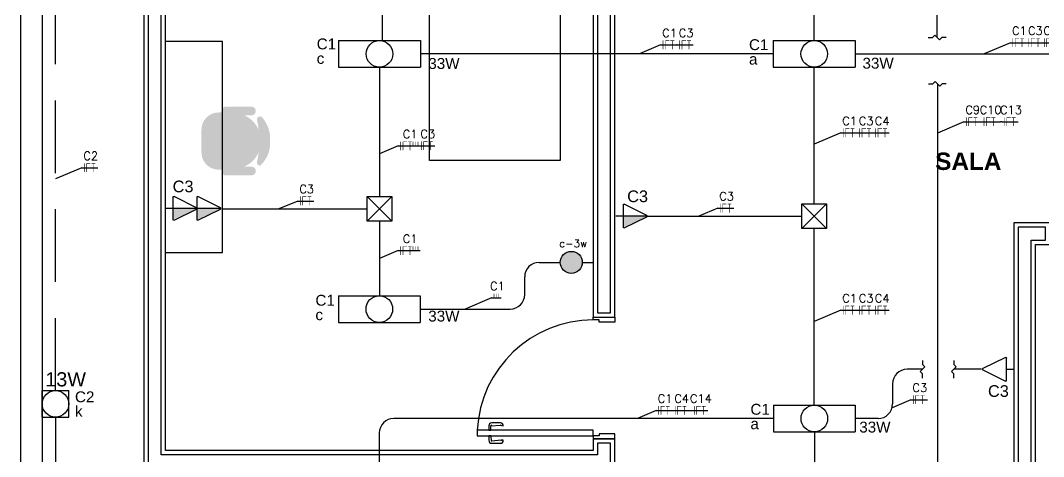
# Model space of a CAD drawing. Header units: millimetres. Extents: x 919107448 to 1838457809, y 576475876 to 1049404419.
# Drawn here: x 919228621 to 919229326, y 576496888 to 576497189 of the extents above; entities that cross this region are included whole.
import ezdxf
from ezdxf.enums import TextEntityAlignment as Align

# ---------------------------------------------------------------- set-up
doc = ezdxf.new("R2010")
doc.units = ezdxf.units.MM
for name, pattern in [('ACAD_ISO08W100', [36, 24, -3, 6, -3]), ('ACAD_ISO12W100', [21, 12, -3, 0, -3, 0, -3]), ('DASHED', [0.75, 0.5, -0.25])]:
    doc.linetypes.add(name, pattern=pattern)
for name, color, linetype in [('3', 6, 'Continuous'), ('Arquitetura', 253, 'Continuous'), ('AZUL-SELO', 152, 'Continuous'), ('ENE-CAIXAS', 3, 'Continuous'), ('ENE-CIRCUITOS', 2, 'Continuous'), ('ENE-ELETRO_APARENTE', 4, 'ACAD_ISO08W100'), ('ENE-ELETRO_EMBUTIDO', 4, 'Continuous'), ('ENE-ELETRO_PISO', 4, 'DASHED'), ('ENE-ELETRO_TETO', 4, 'ACAD_ISO12W100'), ('ENE-FIAÇÃO', 2, 'Continuous'), ('ENE-INTERRUPTORES', 3, 'Continuous'), ('ENE-LUMINÁRIAS', 2, 'Continuous'), ('ENE-TABELAS', 1, 'Continuous'), ('ENE-TOMADAS', 3, 'Continuous')]:
    doc.layers.add(name, color=color, linetype=linetype)
doc.styles.add('Arial', font='arial.ttf')
doc.styles.add('R100', font='sasb____.pfb', dxfattribs={"height": 3})
doc.styles.add('SIMPLEX', font='simplex.shx')
doc.styles.get("Standard").update_dxf_attribs({"font": 'arial.ttf'})

# ---------------------------------------------------------------- blocks, each defined once
blk = doc.blocks.new('P80')
at = {"layer": 'Arquitetura'}
for points in [[(10, 0), (14, 0), (14, 80), (10, 80)], [(8, -15), (11.5, -15), (11.5, -4), (10, -4), (10, 0), (8, 0)], [(92, -15), (88.5, -15), (88.5, -4), (90, -4), (90, 0), (92, 0)]]:
    blk.add_lwpolyline(points, close=True, dxfattribs=at)
for points in [[(5, 70), (5, 64, 0.414214), (7, 62), (7, 63.5, -0.414214), (6.5, 64), (6.5, 70, -0.414214), (7, 70.5), (10, 70.5), (10, 72), (7, 72, 0.414214)], [(17.5, 64, -0.414214), (17, 63.5), (17, 62, 0.414214), (19, 64), (19, 70, 0.414214), (17, 72), (14, 72), (14, 70.5), (17, 70.5, -0.414214), (17.5, 70)]]:
    blk.add_lwpolyline(points, format="xyb", close=True, dxfattribs=at)
at = {"layer": 'Arquitetura', "linetype": 'Continuous'}
blk.add_arc((9.91, 0.01), 80.09, 359.99015, 87.07225, dxfattribs=at)
blk = doc.blocks.new('Cama1')
at = {"layer": 'Arquitetura'}
for p, q in [((919228827.85, 576497275.45), (919228827.85, 576497212.7)), ((919228894.91, 576497275.45), (919228827.85, 576497275.45)), ((919228894.91, 576497212.7), (919228894.91, 576497275.45)), ((919228827.85, 576497212.7), (919228894.91, 576497212.7))]:
    blk.add_line(p, q, dxfattribs=at)
at = {"layer": 'Arquitetura', "ltscale": 0.5}
for points in [[(919228900.21, 576497282.07), (919229006.58, 576497282.07), (919229006.58, 576497057.53), (919228900.21, 576497057.53)], [(919228994.76, 576497252.53), (919228912.03, 576497252.53), (919228912.03, 576497193.44), (919228994.76, 576497193.44)]]:
    blk.add_lwpolyline(points, close=True, dxfattribs=at)
blk.add_lwpolyline([(919228912.03, 576497217.07), (919228906.12, 576497217.07), (919228906.12, 576497276.17), (919229000.67, 576497276.17), (919229000.67, 576497217.07), (919228994.76, 576497217.07)], dxfattribs=at)
blk = doc.blocks.new('*U88')
h = blk.add_hatch(color=3)
edge = h.paths.add_edge_path()
edge.add_arc((2279.4193, 1294.5724), 0.1004, 0, 360)
at = {"color": 3}
blk.add_line((2279.4193, 1294.472), (2279.4193, 1294.372), dxfattribs=at)
blk.add_circle((2279.4193, 1294.5724), 0.1004, dxfattribs=at)
blk = doc.blocks.new('escrivaninha')
at = {"layer": 'Arquitetura'}
h = blk.add_hatch(color=252, dxfattribs=at)
h.paths.add_polyline_path([(919228976.41, 576496697.83), (919228974.87, 576496697.83, -0.103844), (919228974.43, 576496697.09), (919228974.43, 576496670.31, -0.100908), (919228974.87, 576496669.59), (919228976.41, 576496669.59, 0.414063), (919228984.88, 576496678.07), (919228984.88, 576496689.36, 0.414362)])
h.paths.add_polyline_path([(919228963.7, 576496696.4, 0.172773), (919228956.66, 576496689.41, 0.04759), (919228956.64, 576496683.69, 0.048723), (919228956.64, 576496678, 0.172968), (919228963.67, 576496670.99), (919228972.88, 576496670.99, -0.208359), (919228974.43, 576496670.31), (919228974.43, 576496697.09, -0.209818), (919228972.88, 576496696.4)])
h.paths.add_polyline_path([(919228963.67, 576496670.99), (919228960.17, 576496670.99, 0.414214), (919228958.06, 576496668.87, 0.415578), (919228960.18, 576496666.74), (919228972.88, 576496666.74, 0.208106), (919228974.43, 576496667.42), (919228974.43, 576496670.31, 0.208359), (919228972.88, 576496670.99)])
h.paths.add_polyline_path([(919228960.17, 576496700.64, 0.41348), (919228958.04, 576496698.52, 0.414214), (919228960.17, 576496696.4), (919228972.88, 576496696.4, 0.209818), (919228974.43, 576496697.09), (919228974.43, 576496699.95, 0.211411), (919228972.87, 576496700.64)])
h.paths.add_polyline_path([(919228951.91, 576496690.12, 0.101539), (919228951.02, 576496683.69, 0.103608), (919228951.88, 576496677.24, 0.103615), (919228955.25, 576496671.68, 0.102701), (919228955.88, 576496671.53, 0.102702), (919228956.52, 576496671.64, 0.102694), (919228957.06, 576496672, 0.102682), (919228957.41, 576496672.54, 0.102673), (919228957.52, 576496673.18, 0.102674), (919228957.37, 576496673.8, -0.085285), (919228956.64, 576496683.69, -0.082824), (919228957.37, 576496693.57, 0.104413), (919228957.54, 576496694.21, 0.104411), (919228957.43, 576496694.85, 0.10442), (919228957.07, 576496695.4, 0.104433), (919228956.53, 576496695.75, 0.104441), (919228955.88, 576496695.86, 0.10444), (919228955.25, 576496695.69, 0.101547)])
for p, q in [((919229002.68, 576496738.83), (919228974.43, 576496738.83)), ((919228974.43, 576496738.83), (919228974.43, 576496634.33)), ((919229002.68, 576496634.33), (919228974.43, 576496634.33))]:
    blk.add_line(p, q, dxfattribs=at)
blk = doc.blocks.new('*U97')
at = {"layer": 'ENE-TOMADAS'}
h = blk.add_hatch(color=256, dxfattribs=at)
h.dxf.hatch_style = 1
h.paths.add_polyline_path([(2278.406, 1294.6592, 0.286119), (2278.4016, 1294.662), (2278.4016, 1294.4979), (2278.4772, 1294.4979, 0.555066), (2278.4817, 1294.5051)])
h.paths.add_polyline_path([(2278.406, 1294.8234, 0.284673), (2278.4016, 1294.8262), (2278.4016, 1294.662), (2278.4771, 1294.662, 0.555066), (2278.4816, 1294.6692)])
h = blk.add_hatch(color=256, dxfattribs=at)
h.dxf.hatch_style = 1
h.paths.add_polyline_path([(2278.406, 1294.6592, 0.286119), (2278.4016, 1294.662), (2278.4016, 1294.4979), (2278.4772, 1294.4979, 0.555066), (2278.4817, 1294.5051)])
for p, q in [((2278.3971, 1294.8234), (2278.3194, 1294.6693)), ((2278.4016, 1294.8248), (2278.4016, 1294.4965)), ((2278.4816, 1294.6692), (2278.406, 1294.8234)), ((2278.3971, 1294.6593), (2278.3194, 1294.5052)), ((2278.3239, 1294.662), (2278.4771, 1294.662)), ((2278.4817, 1294.5051), (2278.406, 1294.6592)), ((2278.3239, 1294.4979), (2278.4772, 1294.4979)), ((2278.4016, 1294.4965), (2278.4016, 1294.4465))]:
    blk.add_line(p, q, dxfattribs=at)
for centre, start, end in [((2278.4015, 1294.8212), 26.13269, 153.25441), ((2278.3239, 1294.667), 153.25441, 270), ((2278.4016, 1294.657), 26.13269, 153.25441), ((2278.4771, 1294.667), 270, 26.13269), ((2278.3239, 1294.5029), 153.25441, 270), ((2278.4772, 1294.5029), 270, 26.13269)]:
    blk.add_arc(centre, 0.005, start, end, dxfattribs=at)
blk = doc.blocks.new('*U102')
at = {"layer": 'ENE-TOMADAS'}
h = blk.add_hatch(color=256, dxfattribs=at)
h.dxf.hatch_style = 1
h.paths.add_polyline_path([(2278.4016, 1294.4979), (2278.4772, 1294.4979, 0.555066), (2278.4817, 1294.5051), (2278.406, 1294.6592, 0.286119), (2278.4016, 1294.662)])
for p, q in [((2278.3971, 1294.6593), (2278.3194, 1294.5052)), ((2278.4016, 1294.6607), (2278.4016, 1294.4965)), ((2278.4817, 1294.5051), (2278.406, 1294.6592)), ((2278.3239, 1294.4979), (2278.4772, 1294.4979)), ((2278.4016, 1294.4965), (2278.4016, 1294.4465))]:
    blk.add_line(p, q, dxfattribs=at)
for centre, start, end in [((2278.4016, 1294.657), 26.13269, 153.25441), ((2278.3239, 1294.5029), 153.25441, 270), ((2278.4772, 1294.5029), 270, 26.13269)]:
    blk.add_arc(centre, 0.005, start, end, dxfattribs=at)
blk = doc.blocks.new('*U78')
at = {"layer": 'ENE-TOMADAS'}
for p, q in [((2278.3971, 1294.6593), (2278.3194, 1294.5052)), ((2278.4817, 1294.5051), (2278.406, 1294.6592)), ((2278.3239, 1294.4979), (2278.4772, 1294.4979)), ((2278.4016, 1294.4979), (2278.4016, 1294.4479))]:
    blk.add_line(p, q, dxfattribs=at)
for centre, start, end in [((2278.4016, 1294.657), 26.13269, 153.25441), ((2278.3239, 1294.5029), 153.25441, 270), ((2278.4772, 1294.5029), 270, 26.13269)]:
    blk.add_arc(centre, 0.005, start, end, dxfattribs=at)
blk = doc.blocks.new('I')
at = {"layer": '3'}
for p, q in [((0, 0.0354), (-0.0177, 0.0177)), ((-0.0177, 0.0177), (0.0177, -0.0177)), ((0, 0.0677), (0, 0.0354)), ((0, -0.0354), (0.0177, -0.0177)), ((0, -0.0677), (0, -0.0354))]:
    blk.add_line(p, q, dxfattribs=at)
blk = doc.blocks.new('caixa de passagem')
at = {"layer": 'ENE-CAIXAS', "color": 1}
for p, q in [((919229720.2, 576497407), (919229682, 576497368.8)), ((919229720.2, 576497368.8), (919229682, 576497407))]:
    blk.add_line(p, q, dxfattribs=at)
at = {"layer": 'ENE-CAIXAS'}
blk.add_lwpolyline([(919229720.2, 576497368.8), (919229682, 576497368.8), (919229682, 576497407), (919229720.2, 576497407)], close=True, dxfattribs=at)
blk = doc.blocks.new('*U146')
at = {"layer": 'ENE-FIAÇÃO', "color": 1}
blk.add_line((-0.165, -0.003), (0.167, -0.003), dxfattribs=at)
at = {"layer": 'ENE-FIAÇÃO', "const_width": 0.0121}
for points in [[(-0.115, 0.091), (-0.115, -0.091)], [(0.013, 0.085), (-0.066, 0.085), (-0.066, -0.091)], [(0.038, 0.085), (0.117, 0.085)], [(0.077, 0.085), (0.077, -0.091)]]:
    blk.add_lwpolyline(points, dxfattribs=at)
blk = doc.blocks.new('*U153')
at = {"layer": 'ENE-FIAÇÃO', "color": 1}
blk.add_line((-0.229, 0.002), (0.229, 0.002), dxfattribs=at)
at = {"layer": 'ENE-FIAÇÃO', "const_width": 0.0121}
for points in [[(-0.179, 0.093), (-0.179, -0.09)], [(-0.05, 0.087), (-0.129, 0.087), (-0.129, -0.09)], [(-0.025, 0.087), (0.054, 0.087)], [(0.015, 0.087), (0.015, -0.09)], [(0.079, 0.093), (0.079, 0.002)], [(0.129, 0.093), (0.129, 0.002)], [(0.179, 0.093), (0.179, 0.002)]]:
    blk.add_lwpolyline(points, dxfattribs=at)
blk = doc.blocks.new('*U151')
at = {"layer": 'ENE-FIAÇÃO', "color": 1}
blk.add_line((-0.1, 0), (0.1, 0), dxfattribs=at)
at = {"layer": 'ENE-FIAÇÃO', "const_width": 0.0121}
for points in [[(-0.05, 0.091), (-0.05, 0)], [(0, 0.091), (0, 0)], [(0.05, 0.091), (0.05, 0)]]:
    blk.add_lwpolyline(points, dxfattribs=at)

msp = doc.modelspace()

# ---------------------------------------------------------------- linework, layer by layer
at = {"layer": 'Arquitetura'}
for p, q in [((919228620.57, 576499029.07), (919228620.57, 576496029.07)), ((919228635.57, 576499014.07), (919228635.57, 576496029.07))]:
    msp.add_line(p, q, dxfattribs=at)
for points in [[(919229030.57, 576497307.07), (919229030.57, 576497297.07), (919229030.57, 576497297.07), (919228880.57, 576497297.07), (919228880.57, 576497647.07), (919228925.57, 576497647.07), (919228925.57, 576497662.07), (919228865.57, 576497662.07), (919228865.57, 576497297.07), (919228863.07, 576497297.07), (919228863.07, 576497282.07), (919229015.57, 576497282.07), (919229015.57, 576496984.07), (919229030.57, 576496984.07), (919229030.57, 576497282.07), (919229053.57, 576497282.07), (919229053.57, 576497297.07), (919229045.57, 576497297.07), (919229045.57, 576497307.07)], [(919229033.57, 576497304.07), (919229033.57, 576497294.07), (919228877.57, 576497294.07), (919228877.57, 576497650.07), (919228922.57, 576497650.07), (919228922.57, 576497659.07), (919228868.57, 576497659.07), (919228868.57, 576497294.07), (919228866.07, 576497294.07), (919228866.07, 576497285.07), (919229018.57, 576497285.07), (919229018.57, 576496987.07), (919229027.57, 576496987.07), (919229027.57, 576497285.07), (919229050.57, 576497285.07), (919229050.57, 576497294.07), (919229042.57, 576497294.07), (919229042.57, 576497304.07)], [(919228720.57, 576496877.07), (919229015.57, 576496877.07), (919229015.57, 576496869.07), (919229030.57, 576496869.07), (919229030.57, 576496900.07), (919229015.57, 576496900.07), (919229015.57, 576496892.07), (919228720.57, 576496892.07), (919228720.57, 576497282.07), (919228723.07, 576497282.07), (919228723.07, 576497297.07), (919228705.57, 576497297.07), (919228705.57, 576496179.07), (919228720.57, 576496179.07), (919228720.57, 576496567.07), (919228768.07, 576496567.07), (919228768.07, 576496582.07), (919228720.57, 576496582.07)], [(919228717.57, 576496880.07), (919229018.57, 576496880.07), (919229018.57, 576496872.07), (919229027.57, 576496872.07), (919229027.57, 576496897.07), (919229018.57, 576496897.07), (919229018.57, 576496889.07), (919228717.57, 576496889.07), (919228717.57, 576497285.07), (919228720.07, 576497285.07), (919228720.07, 576497294.07), (919228708.57, 576497294.07), (919228708.57, 576496182.07), (919228717.57, 576496182.07), (919228717.57, 576496570.07), (919228765.07, 576496570.07), (919228765.07, 576496579.07), (919228717.57, 576496579.07)], [(919229330.57, 576497049.07), (919229305.57, 576497049.07), (919229305.57, 576496779.07), (919229268.07, 576496779.07), (919229268.07, 576496764.07), (919229379.57, 576496764.07), (919229379.57, 576496779.07), (919229320.57, 576496779.07), (919229320.57, 576497034.07), (919229330.57, 576497034.07), (919229330.57, 576497049.07)], [(919229317.57, 576497046.07), (919229308.57, 576497046.07), (919229308.57, 576496776.07), (919229271.07, 576496776.07), (919229271.07, 576496767.07), (919229376.57, 576496767.07), (919229376.57, 576496776.07), (919229317.57, 576496776.07), (919229317.57, 576497037.07), (919229327.57, 576497037.07), (919229327.57, 576497046.07)]]:
    msp.add_lwpolyline(points, close=True, dxfattribs=at)
at = {"layer": 'ENE-ELETRO_APARENTE', "color": 240}
msp.add_line((919229080.13, 576496919.6), (919229083.67, 576496919.6), dxfattribs=at)
at = {"layer": 'ENE-ELETRO_EMBUTIDO'}
for p, q in [((919228870.13, 576497282.07), (919228870.13, 576497174.7)), ((919229168.04, 576497174.7), (919229168.04, 576497273.4)), ((919229252.76, 576497176.88), (919229252.77, 576497210.29)), ((919229252.97, 576497144.83), (919229252.97, 576496823.1)), ((919229052.32, 576497053.59), (919229159.55, 576497053.59)), ((919228978.3, 576497021.77), (919228992.87, 576497021.77)), ((919228968.3, 576496999.57), (919228968.3, 576497011.77)), ((919228896.34, 576496989.57), (919228958.3, 576496989.57)), ((919229242.71, 576496948.11), (919229232.02, 576496948.11)), ((919229283.39, 576496948.11), (919229264.34, 576496948.11)), ((919229222.02, 576496938.11), (919229222.02, 576496924.13)), ((919229139.8, 576496914.13), (919228878.07, 576496914.13)), ((919229212.02, 576496914.13), (919229196.33, 576496914.13)), ((919228868.07, 576496904.13), (919228868.07, 576496812.5)), ((919229168.07, 576496904.95), (919229168.07, 576496814.68))]:
    msp.add_line(p, q, dxfattribs=at)
at = {"layer": 'ENE-ELETRO_EMBUTIDO', "ltscale": 0.1}
for p, q in [((919229196.3, 576497165.52), (919229382.61, 576497165.52)), ((919228868.13, 576497156.34), (919228868.13, 576497067.12)), ((919228868.13, 576497050.11), (919228868.13, 576496998.75))]:
    msp.add_line(p, q, dxfattribs=at)
for points in [[(919229139.77, 576497165.52), (919228896.39, 576497165.52)], [(919229168.06, 576497062.1), (919229168.06, 576497156.34)], [(919229168.06, 576496923.31), (919229168.06, 576497045.08)]]:
    msp.add_lwpolyline(points, dxfattribs=at)
at = {"layer": 'ENE-ELETRO_EMBUTIDO'}
msp.add_lwpolyline([(919228760.01, 576497058.62), (919228859.62, 576497058.62)], dxfattribs=at)
for centre, start, end in [((919228978.3, 576497011.77), 90, 180), ((919228958.3, 576496999.57), 270, 0), ((919229232.02, 576496938.11), 90, 180), ((919229212.02, 576496924.13), 270, 0), ((919228878.07, 576496904.13), 90, 179.99648)]:
    msp.add_arc(centre, 10, start, end, dxfattribs=at)
at = {"layer": 'ENE-ELETRO_PISO', "ltscale": 100}
for p, q in [((919228644.71, 576496933.38), (919228644.71, 576497468.06)), ((919228644.7, 576496915.03), (919228644.75, 576496562.25))]:
    msp.add_line(p, q, dxfattribs=at)
at = {"layer": 'ENE-ELETRO_TETO', "color": 240}
for p, q in [((919229297.04, 576497118.64), (919229296.45, 576497118.64)), ((919229297.51, 576497118.64), (919229297.04, 576497118.64))]:
    msp.add_line(p, q, dxfattribs=at)
at = {"layer": 'ENE-FIAÇÃO', "color": 240}
for p, q in [((919228892.14, 576497102.07), (919228892.55, 576497102.07)), ((919228892.14, 576497029.9), (919228892.55, 576497029.9)), ((919229245.71, 576496927.05), (919229246.11, 576496927.05)), ((919229070.05, 576496919.6), (919229070.45, 576496919.6))]:
    msp.add_line(p, q, dxfattribs=at)
at = {"layer": 'ENE-FIAÇÃO', "color": 1}
for points in [[(919229062.09, 576497171.66), (919229047.53, 576497165.52)], [(919229303.28, 576497173.19), (919229285.08, 576497165.52)], [(919229271.18, 576497118.65), (919229252.97, 576497110.98)], [(919229186.27, 576497111), (919229168.06, 576497103.33)], [(919228881.1, 576497102.07), (919228868.13, 576497096.6)], [(919228662.91, 576497086.96), (919228644.71, 576497079.29)], [(919228811.84, 576497064.08), (919228798.86, 576497058.62)], [(919229101.44, 576497059.06), (919229088.46, 576497053.59)], [(919228881.1, 576497029.9), (919228868.13, 576497024.43)], [(919228945.53, 576496997.25), (919228927.32, 576496989.57)], [(919229186.27, 576496988.74), (919229168.06, 576496981.07)], [(919229234.67, 576496927.05), (919229221.69, 576496921.58)], [(919229059.01, 576496919.6), (919229046.03, 576496914.13)]]:
    msp.add_lwpolyline(points, dxfattribs=at)
at = {"layer": 'ENE-LUMINÁRIAS'}
for p, q in [((919228839.86, 576497174.7), (919228896.39, 576497174.7)), ((919228839.86, 576497174.7), (919228839.86, 576497156.34)), ((919228896.39, 576497174.7), (919228896.39, 576497156.34)), ((919229139.77, 576497174.7), (919229196.3, 576497174.7)), ((919229139.77, 576497174.7), (919229139.77, 576497156.34)), ((919229196.3, 576497174.7), (919229196.3, 576497156.34)), ((919228839.86, 576497156.34), (919228896.39, 576497156.34)), ((919229139.77, 576497156.34), (919229196.3, 576497156.34)), ((919228839.81, 576496998.75), (919228896.34, 576496998.75)), ((919228839.81, 576496998.75), (919228839.81, 576496980.4)), ((919228896.34, 576496998.75), (919228896.34, 576496980.4)), ((919228839.81, 576496980.4), (919228896.34, 576496980.4)), ((919228635.53, 576496915.03), (919228635.53, 576496933.38)), ((919228635.53, 576496933.38), (919228653.89, 576496933.38)), ((919228653.89, 576496915.03), (919228653.89, 576496933.38)), ((919229139.8, 576496923.31), (919229196.33, 576496923.31)), ((919229139.8, 576496923.31), (919229139.8, 576496904.95)), ((919229196.33, 576496923.31), (919229196.33, 576496904.95)), ((919228635.53, 576496915.03), (919228653.89, 576496915.03)), ((919229139.8, 576496904.95), (919229196.33, 576496904.95))]:
    msp.add_line(p, q, dxfattribs=at)
for centre in [(919228868.13, 576497165.52), (919229168.04, 576497165.52), (919228868.07, 576496989.57), (919228644.71, 576496924.21), (919229168.07, 576496914.13)]:
    msp.add_circle(centre, 9.18, dxfattribs=at)
at = {"layer": 'ENE-TABELAS'}
for p, q in [((919229073.54, 576497171.66), (919229073.14, 576497171.66)), ((919229282.22, 576497118.65), (919229283.45, 576497118.65)), ((919229294.49, 576497118.65), (919229296.45, 576497118.64)), ((919229197.31, 576497111), (919229197.71, 576497111))]:
    msp.add_line(p, q, dxfattribs=at)

# ---------------------------------------------------------------- block references
at = {"color": 4, "xscale": 100.6736407914391, "yscale": 100.6736407914391, "zscale": 100.6736407914391}
for name, p, rotation in [('*U97', (919098403.94, 576726433.9), 269.999996969283), ('*U102', (919098714.49, 576726428.58), 269.999996969283), ('*U78', (919359622.35, 576267573.12), 89.99999696928302)]:
    msp.add_blockref(name, p, dxfattribs=dict(at, rotation=rotation))
at = {"layer": '3', "xscale": -90.32561945039905, "yscale": 90.32561945039905, "zscale": 90.32561945039905, "rotation": 90}
for p in [(919229252.76, 576497176.88), (919229252.97, 576497144.83)]:
    msp.add_blockref('I', p, dxfattribs=at)
at = {"layer": '3', "xscale": -90.32561945039905, "yscale": 90.32561945039905, "zscale": 90.32561945039905}
for p in [(919229242.71, 576496948.11), (919229264.34, 576496948.11)]:
    msp.add_blockref('I', p, dxfattribs=at)
at = {"layer": 'Arquitetura', "xscale": 1.395894837276977, "yscale": 1.395894837276977, "zscale": 1.395894837276977, "rotation": 180}
msp.add_blockref('escrivaninha', (2202375739.69, 1381225849.93), dxfattribs=at)
at = {"layer": 'Arquitetura', "rotation": 90}
msp.add_blockref('P80', (919229015.57, 576496892.07), dxfattribs=at)
at = {"layer": 'AZUL-SELO', "xscale": 0.846742886626804, "yscale": 0.846742886626804, "zscale": 0.846742886626804}
msp.add_blockref('Cama1', (140878370.29, 88352309.32), dxfattribs=at)
at = {"layer": 'ENE-FIAÇÃO', "color": 3}
ref = msp.add_blockref('*U146', (919229308.78, 576497173.29), dxfattribs=dict(at, xscale=33.22527574230886, yscale=33.22527574230886, zscale=33.22527574230886))
ref.add_attrib('QXXX', 'C1', dxfattribs={"color": 7, "height": 5.763, "style": 'SIMPLEX'}).set_placement((919229309.41, 576497178.58), align=Align.CENTER)
ref = msp.add_blockref('*U146', (919229319.82, 576497173.29), dxfattribs=dict(at, xscale=33.22527574230886, yscale=33.22527574230886, zscale=33.22527574230886))
ref.add_attrib('QXXX', 'C3', dxfattribs={"color": 7, "height": 5.763, "style": 'SIMPLEX'}).set_placement((919229320.45, 576497178.58), align=Align.CENTER)
ref = msp.add_blockref('*U146', (919229330.46, 576497173.29), dxfattribs=dict(at, xscale=33.22527574230886, yscale=33.22527574230886, zscale=33.22527574230886))
ref.add_attrib('QXXX', 'C4', dxfattribs={"color": 7, "height": 5.763, "style": 'SIMPLEX'}).set_placement((919229331.09, 576497178.58), align=Align.CENTER)
ref = msp.add_blockref('*U146', (919229067.59, 576497171.76), dxfattribs=dict(at, xscale=33.22527574230886, yscale=33.22527574230886, zscale=33.22527574230886))
ref.add_attrib('QXXX', 'C1', dxfattribs={"color": 7, "height": 5.763, "style": 'SIMPLEX'}).set_placement((919229068.22, 576497177.05), align=Align.CENTER)
ref = msp.add_blockref('*U146', (919229079.03, 576497171.76), dxfattribs=dict(at, xscale=33.22527574230886, yscale=33.22527574230886, zscale=33.22527574230886))
ref.add_attrib('QXXX', 'C3', dxfattribs={"color": 7, "height": 5.763, "style": 'SIMPLEX'}).set_placement((919229079.66, 576497177.05), align=Align.CENTER)
ref = msp.add_blockref('*U146', (919229276.67, 576497118.75), dxfattribs=dict(at, xscale=33.22527574230886, yscale=33.22527574230886, zscale=33.22527574230886))
ref.add_attrib('QXXX', 'C9', dxfattribs={"color": 7, "height": 5.763, "style": 'SIMPLEX'}).set_placement((919229277.3, 576497124.04), align=Align.CENTER)
ref = msp.add_blockref('*U146', (919229288.94, 576497118.75), dxfattribs=dict(at, xscale=33.22527574230886, yscale=33.22527574230886, zscale=33.22527574230886))
ref.add_attrib('QXXX', 'C10', dxfattribs={"color": 7, "height": 5.763, "style": 'SIMPLEX'}).set_placement((919229289.58, 576497124.04), align=Align.CENTER)
ref = msp.add_blockref('*U146', (919229303.01, 576497118.74), dxfattribs=dict(at, xscale=33.22527574230886, yscale=33.22527574230886, zscale=33.22527574230886))
ref.add_attrib('QXXX', 'C13', dxfattribs={"color": 7, "height": 5.763, "style": 'SIMPLEX'}).set_placement((919229303.64, 576497124.03), align=Align.CENTER)
ref = msp.add_blockref('*U146', (919229191.76, 576497111.1), dxfattribs=dict(at, xscale=33.22527574230886, yscale=33.22527574230886, zscale=33.22527574230886))
ref.add_attrib('QXXX', 'C1', dxfattribs={"color": 7, "height": 5.763, "style": 'SIMPLEX'}).set_placement((919229192.39, 576497116.39), align=Align.CENTER)
ref = msp.add_blockref('*U146', (919229203.2, 576497111.1), dxfattribs=dict(at, xscale=33.22527574230886, yscale=33.22527574230886, zscale=33.22527574230886))
ref.add_attrib('QXXX', 'C3', dxfattribs={"color": 7, "height": 5.763, "style": 'SIMPLEX'}).set_placement((919229203.83, 576497116.39), align=Align.CENTER)
ref = msp.add_blockref('*U146', (919229214.24, 576497111.1), dxfattribs=dict(at, xscale=33.22527574230886, yscale=33.22527574230886, zscale=33.22527574230886))
ref.add_attrib('QXXX', 'C4', dxfattribs={"color": 7, "height": 5.763, "style": 'SIMPLEX'}).set_placement((919229214.88, 576497116.39), align=Align.CENTER)
ref = msp.add_blockref('*U153', (919228888.71, 576497102.02), dxfattribs=dict(at, xscale=33.22527574230886, yscale=33.22527574230886, zscale=33.22527574230886))
ref.add_attrib('QXXX', 'C1', dxfattribs={"color": 7, "height": 5.763, "style": 'SIMPLEX'}).set_placement((919228889.35, 576497107.31), align=Align.CENTER)
ref = msp.add_blockref('*U146', (919228900.88, 576497102.17), dxfattribs=dict(at, xscale=33.22527574230886, yscale=33.22527574230886, zscale=33.22527574230886))
ref.add_attrib('QXXX', 'C3', dxfattribs={"color": 7, "height": 5.763, "style": 'SIMPLEX'}).set_placement((919228901.51, 576497107.46), align=Align.CENTER)
ref = msp.add_blockref('*U146', (919228668.41, 576497087.06), dxfattribs=dict(at, xscale=33.22527574230886, yscale=33.22527574230886, zscale=33.22527574230886))
ref.add_attrib('QXXX', 'C2', dxfattribs={"color": 7, "height": 5.763, "style": 'SIMPLEX'}).set_placement((919228669.04, 576497092.35), align=Align.CENTER)
ref = msp.add_blockref('*U146', (919228817.33, 576497064.18), dxfattribs=dict(at, xscale=33.22527574230886, yscale=33.22527574230886, zscale=33.22527574230886))
ref.add_attrib('QXXX', 'C3', dxfattribs={"color": 7, "height": 5.763, "style": 'SIMPLEX'}).set_placement((919228817.97, 576497069.47), align=Align.CENTER)
ref = msp.add_blockref('*U146', (919229106.93, 576497059.16), dxfattribs=dict(at, xscale=33.22527574230886, yscale=33.22527574230886, zscale=33.22527574230886))
ref.add_attrib('QXXX', 'C3', dxfattribs={"color": 7, "height": 5.763, "style": 'SIMPLEX'}).set_placement((919229107.56, 576497064.45), align=Align.CENTER)
at = {"layer": 'ENE-FIAÇÃO', "xscale": 0.4458929892819983, "yscale": 0.4458929892819983, "zscale": 0.4458929892819983}
for p in [(509350788.86, 319440915), (509351088.79, 319440909.98)]:
    msp.add_blockref('caixa de passagem', p, dxfattribs=at)
at = {"layer": 'ENE-FIAÇÃO', "color": 3}
ref = msp.add_blockref('*U153', (919228888.71, 576497029.85), dxfattribs=dict(at, xscale=33.22527574230886, yscale=33.22527574230886, zscale=33.22527574230886))
ref.add_attrib('QXXX', 'C1', dxfattribs={"color": 7, "height": 5.763, "style": 'SIMPLEX'}).set_placement((919228889.35, 576497035.14), align=Align.CENTER)
ref = msp.add_blockref('*U151', (919228948.85, 576496997.25), dxfattribs=dict(at, xscale=33.22527574230886, yscale=33.22527574230886, zscale=33.22527574230886))
ref.add_attrib('QXXX', 'C1', dxfattribs={"color": 7, "height": 5.763, "style": 'SIMPLEX'}).set_placement((919228949.48, 576497002.54), align=Align.CENTER)
ref = msp.add_blockref('*U146', (919229191.76, 576496988.84), dxfattribs=dict(at, xscale=33.22527574230886, yscale=33.22527574230886, zscale=33.22527574230886))
ref.add_attrib('QXXX', 'C1', dxfattribs={"color": 7, "height": 5.763, "style": 'SIMPLEX'}).set_placement((919229192.39, 576496994.13), align=Align.CENTER)
ref = msp.add_blockref('*U146', (919229203.2, 576496988.84), dxfattribs=dict(at, xscale=33.22527574230886, yscale=33.22527574230886, zscale=33.22527574230886))
ref.add_attrib('QXXX', 'C3', dxfattribs={"color": 7, "height": 5.763, "style": 'SIMPLEX'}).set_placement((919229203.84, 576496994.13), align=Align.CENTER)
ref = msp.add_blockref('*U146', (919229214.24, 576496988.84), dxfattribs=dict(at, xscale=33.22527574230886, yscale=33.22527574230886, zscale=33.22527574230886))
ref.add_attrib('QXXX', 'C4', dxfattribs={"color": 7, "height": 5.763, "style": 'SIMPLEX'}).set_placement((919229214.88, 576496994.13), align=Align.CENTER)
ref = msp.add_blockref('*U146', (919229240.16, 576496927.14), dxfattribs=dict(at, xscale=33.22527574230886, yscale=33.22527574230886, zscale=33.22527574230886))
ref.add_attrib('QXXX', 'C3', dxfattribs={"color": 7, "height": 5.763, "style": 'SIMPLEX'}).set_placement((919229240.79, 576496932.43), align=Align.CENTER)
ref = msp.add_blockref('*U146', (919229064.5, 576496919.7), dxfattribs=dict(at, xscale=33.22527574230886, yscale=33.22527574230886, zscale=33.22527574230886))
ref.add_attrib('QXXX', 'C1', dxfattribs={"color": 7, "height": 5.763, "style": 'SIMPLEX'}).set_placement((919229065.13, 576496924.99), align=Align.CENTER)
ref = msp.add_blockref('*U146', (919229075.94, 576496919.7), dxfattribs=dict(at, xscale=33.22527574230886, yscale=33.22527574230886, zscale=33.22527574230886))
ref.add_attrib('QXXX', 'C4', dxfattribs={"color": 7, "height": 5.763, "style": 'SIMPLEX'}).set_placement((919229076.57, 576496924.99), align=Align.CENTER)
ref = msp.add_blockref('*U146', (919229089.16, 576496919.7), dxfattribs=dict(at, xscale=33.22527574230886, yscale=33.22527574230886, zscale=33.22527574230886))
ref.add_attrib('QXXX', 'C14', dxfattribs={"color": 7, "height": 5.763, "style": 'SIMPLEX'}).set_placement((919229089.8, 576496924.99), align=Align.CENTER)
at = {"layer": 'ENE-INTERRUPTORES', "color": 3, "xscale": 75.50525444604393, "yscale": 75.50525444604393, "zscale": 75.50525444604393, "rotation": 90.01017525348291}
msp.add_blockref('*U88', (919326778.03, 576324931), dxfattribs=at)

# ---------------------------------------------------------------- texts
at = {"layer": 'Arquitetura', "style": 'R100'}
msp.add_text('SALA', height=12, dxfattribs=at).set_placement((919229251.45, 576497085.5))
at = {"layer": 'ENE-CIRCUITOS', "style": 'SIMPLEX'}
msp.add_text('c-3w', height=5.224, dxfattribs=at).set_placement((919228992.18, 576497034.81), align=Align.MIDDLE_LEFT)
at = {"layer": 'ENE-CIRCUITOS', "char_height": 8.054, "attachment_point": 6, "rotation": 360}
for insert in [(919228739.9, 576497074.07), (919229053.38, 576497067.27), (919229302.2, 576496932.99)]:
    msp.add_mtext_dynamic_manual_height_columns('C3', width=44.5276, gutter_width=48.73, heights=[0], dxfattribs=dict(at, insert=insert))
at = {"layer": 'ENE-LUMINÁRIAS', "char_height": 7.5, "attachment_point": 7, "line_spacing_factor": 0.798, "style": 'Arial'}
for s, insert, width in [('\\pt0,7.5;C1\\Pc', (919228824.88, 576497158.56), 11.7378), ('\\pt0,7.5;C1\\Pa', (919229123.01, 576497158.05), 11.7378), ('33W', (919228901.87, 576497155.05), 46.9512), ('33W', (919229201.28, 576497155.25), 46.9512), ('\\pt0,7.5;C1\\Pc', (919228823.99, 576496981.82), 11.7378), ('33W', (919228901.81, 576496980.88), 46.9512), ('\\pt0,7.5;C2\\Pk', (919228658.17, 576496915.34), 11.7378), ('\\pt0,7.5;C1\\Pa', (919229124, 576496906.64), 11.7378), ('33W', (919229199.06, 576496904.34), 46.9512)]:
    msp.add_mtext(s, dxfattribs=dict(at, insert=insert, width=width))
at = {"layer": 'ENE-LUMINÁRIAS', "insert": (919228633.89, 576496936.11), "char_height": 9.781, "width": 46.9468, "attachment_point": 7, "rotation": 0.00784, "line_spacing_factor": 0.798, "style": 'Arial'}
msp.add_mtext(' 13W', dxfattribs=at)

doc.saveas('drawing.dxf')
